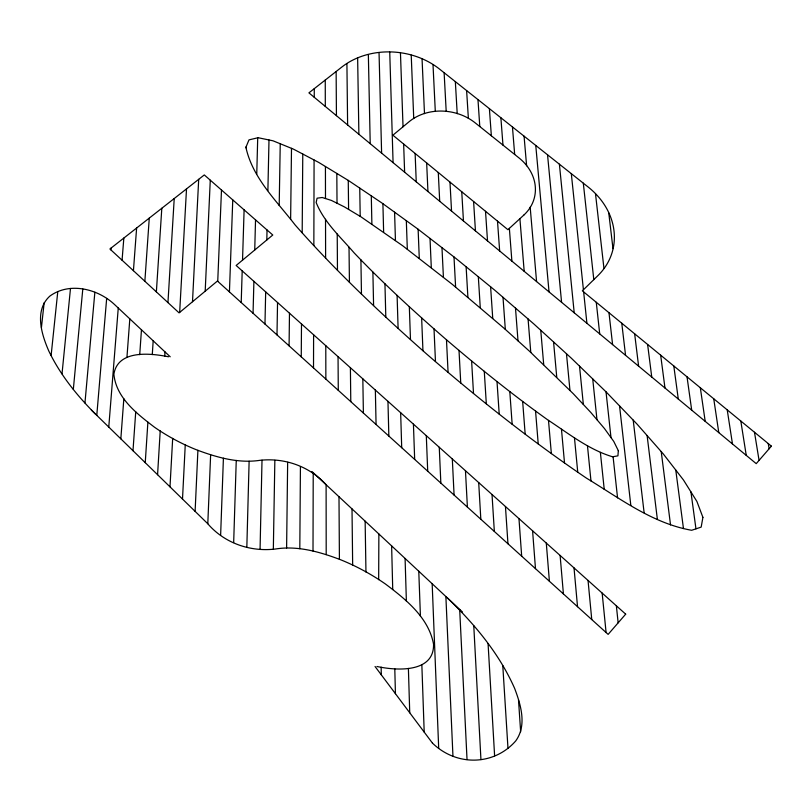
<?xml version="1.0" encoding="UTF-8"?>
<svg xmlns="http://www.w3.org/2000/svg" width="812" height="812" viewBox="0 0 812 812"><rect width="100%" height="100%" fill="white"/><g stroke="black" fill="none" stroke-linecap="round" stroke-linejoin="round"><path stroke-width="1.22" d="M313.006 551.064L313.219 472.696M313.513 367.927L313.605 334.788M313.848 245.518L314.082 159.984M314.254 97.288L314.274 88.65M378.666 579.666L378.869 533.971M299.811 548.75L300.43 466.626M301.252 356.844L301.496 323.958M302.186 232.699L302.774 154.036M286.606 547.978L287.651 462.332M289.082 345.831L289.478 313.199M290.625 219.473L291.498 148.332M273.339 549.166L274.852 460.323M276.993 334.899L277.542 302.511M279.196 205.548L280.241 143.744M260.073 549.115L262.012 460.201M264.976 324.039L265.676 291.894M266.813 239.976L267.026 229.969M267.889 190.607L268.995 139.969M246.838 547.055L249.122 461.236M253.05 313.249L253.902 281.348M254.735 250.025L255.536 219.879M256.754 174.093L257.719 137.807M233.673 542.568L236.251 460.445M241.205 302.531L242.199 270.873M242.534 260.155L244.107 209.861M246.056 147.845L246.087 146.891M220.631 535.159L223.412 458.201M229.431 291.894L232.76 199.904M207.801 523.76L210.633 454.811M217.738 281.317L221.483 190.008M195.113 511.357L197.905 450.305M205.192 291.193L210.278 180.173M182.507 499.055L185.258 444.803M192.495 301.739L198.696 179.33M169.992 486.845L172.682 438.358M179.665 312.407L186.516 188.881M157.579 474.715L160.218 430.878M164.724 356.184L164.978 351.88M167.952 302.592L174.225 198.524M145.246 462.667L147.885 422.169M152.28 354.58L153.184 340.807M156.371 291.884L161.811 208.268M132.995 450.711L135.726 411.806M139.725 354.661L141.461 329.804M144.861 281.257L149.276 218.093M120.836 438.845L123.84 398.712M126.936 357.432L129.819 318.872M133.432 270.7L136.619 228.03M108.767 427.061L118.258 308.022M122.074 260.216L123.84 238.058M96.78 415.358L106.676 298.4M110.797 249.791L110.929 248.188M84.956 402.955L94.862 292.239M73.334 389.324L82.804 288.991M62.016 373.845L70.492 288.453M51.136 355.372L57.774 291.63M41.432 327.52L44.142 302.764M376.93 666.479C396.226 670.692 434.288 673.189 433.557 644.2C428.695 617.658 405.858 599.378 385.456 584.021A262.601 244.727 -64 0 0 340.817 559.833C320.121 551.967 297.7 545.4 275.39 549.024A76.429 71.263 -11.2 0 1 207.71 523.669M168.49 356.783C150.423 353.159 117.811 349.627 113.883 374.17C116.065 397.799 137.005 413.836 154.493 427.213A205.274 178.67 -1.2 0 0 196.504 449.807C216.611 457.369 238.322 463.581 259.972 460.323A78.196 74.075 -17.5 0 1 326.109 484.723L326.201 554.596M311.96 471.518L462.525 612.075M170.215 356.793L114.533 304.52C97.765 288.757 69.497 281.703 49.796 296.147C34.124 310.488 41.493 334.229 48.781 350.967C60.271 374.911 77.14 395.769 95.846 414.445M91.35 410.05L207.456 523.415M446.894 597.49C474.33 623.738 499.278 653.538 514.686 688.525C520.827 704.887 527.049 725.268 515.772 740.869A60.169 57.774 66.3 0 1 432.451 743.102M375.053 666.5L432.451 743.102M768.253 443.575L769.126 448.772M754.49 432.258L759.068 460.374M740.808 421.022L746.258 455.39M727.227 409.867L732.475 443.971M713.738 398.783L718.793 432.634M700.33 387.771L705.202 421.367M687.023 376.829L691.702 410.172M673.798 365.968L678.294 399.057M690.931 491.899L695.955 528.845M660.663 355.179L664.977 388.014M675.767 470.057L683.46 528.541M647.611 344.461L651.752 377.052M661.222 451.594L670.529 524.907M634.649 333.813L638.608 366.161M647.113 435.547L657.365 519.284M608.767 212.967L612.979 248.624M621.769 323.227L625.555 355.341M633.198 420.098L644.129 512.788M595.5 193.824L603.955 268.427M608.98 312.721L612.593 344.592M619.546 405.898L630.833 505.47M583.31 183.167L593.805 279.632M596.272 302.277L599.713 333.915M606.016 391.82L611 437.597M613.08 456.699L617.556 497.868M571.313 173.646L583.422 289.782M583.645 291.904L586.914 323.308M592.719 378.93L596.972 419.713M600.372 452.396L604.24 489.423M616.369 605.813L618.145 622.834M559.397 164.197L574.206 312.772M579.524 366.131L583.351 404.488M587.462 445.727L590.984 481.008M602.149 593.075L606.087 632.528M547.542 154.787L561.579 302.308M566.471 353.738L569.963 390.41M574.46 437.739L577.728 472.036M588.04 580.448L591.755 619.566M535.768 145.45L549.034 291.904M553.561 341.953L556.758 377.245M561.468 429.223L564.502 462.81M574.023 567.903L577.535 606.706M524.065 136.162L526.612 165.76M530.175 207.172L536.57 281.571M540.751 330.261L543.715 364.679M548.496 420.383L551.358 453.624M560.107 555.449L563.416 593.937M512.443 126.936L514.676 154.463M519.903 218.692L524.187 271.309M528.064 318.954L530.784 352.459M535.544 410.943L538.224 443.9M546.293 543.076L549.399 581.26M500.882 117.76L502.973 145.094M509.368 228.355L511.885 261.109M515.488 308.093L518.005 340.847M522.654 401.473L525.161 434.065M532.581 530.804L535.484 568.674M489.392 108.646L491.351 135.787M497.502 221.138L499.654 250.969M503.004 297.314L505.318 329.388M509.794 391.526L512.159 424.29M518.969 518.614L521.68 556.19M477.974 99.582L479.79 126.54M485.515 211.282L487.515 240.9M490.61 286.809L492.752 318.466M497.015 381.61L499.207 414.1M505.45 506.515L507.957 543.786M518.503 699.954L520.654 731.774M466.616 90.579L468.362 118.288M473.599 201.498L475.446 230.902M478.329 276.76L480.268 307.657M484.277 371.277L486.317 403.777M492.021 494.498L494.346 531.474M502.78 665.546L507.977 748.228M455.339 81.626L457.207 113.65M461.754 191.764L463.449 220.965M466.118 266.783L467.905 297.314M471.61 361.005L473.508 393.505M478.694 482.561L480.826 519.244M488.073 643.622L494.609 755.779M444.123 72.725L446.194 111.356M449.98 182.101L451.543 211.09M453.999 256.957L455.613 287.103M459.003 350.358L460.749 382.98M465.459 470.716L467.407 507.104M473.772 625.737L480.937 759.585M433.009 64.686L435.303 111.427M438.287 172.489L439.698 201.274M441.972 247.67L443.423 277.278M446.478 339.751L448.072 372.211M452.314 458.953L454.081 495.056M459.683 609.416L467.032 759.555M422.057 58.89L424.483 113.619M426.665 162.948L427.934 191.52M430.015 238.434L431.304 267.635M434.014 328.83L435.465 361.513M439.262 447.27L440.845 483.089M445.879 596.536L452.944 756.053M411.227 55.114L413.734 118.522M415.125 153.458L416.241 181.827M418.119 229.248L419.276 258.338M421.641 317.898L422.94 350.682M426.3 435.668L427.711 471.204M432.167 583.737L438.693 748.207M418.779 571.232L420.423 616.186M400.458 52.922L403.036 126.763M403.645 144.028L404.63 172.195M406.325 220.691L407.319 249.264M409.329 306.662L410.476 339.497M413.43 424.148L414.668 459.409M421.844 664.673L424.199 732.079M389.74 52.11L393.079 162.623M394.581 212.176L395.444 240.555M397.098 295.395L398.103 328.383M400.651 412.709L401.707 447.696M405.087 558.453L406.376 601.053M408.395 668.408L409.735 712.784M379.042 52.628L381.61 153.123M382.909 203.71L383.629 232.08M384.949 283.753L385.812 317.198M387.963 401.351L388.846 436.064M391.628 545.887L392.734 589.542M394.794 668.814L395.434 693.702M368.354 54.546L370.211 143.663M371.297 195.854L371.886 224.102M372.891 272.091L373.591 305.566M375.357 390.064L376.068 424.503M381.132 667.139L381.295 674.833M357.645 58.078L358.884 134.274M359.746 188.1L360.203 216.368M360.914 259.82L361.462 294.015M362.832 378.859L363.39 413.034M365.136 521.152L365.958 572.024M346.917 63.701L347.617 124.946M348.257 180.386L348.592 209.405M349.018 247.234L349.424 282.322M350.398 367.724L350.784 401.646M352.012 508.911L352.662 565.152M336.138 71.507L336.432 115.669M336.818 173.433L337.021 203.223M337.224 234.039L337.467 270.173M338.046 356.671L338.279 390.328M338.99 496.751L339.416 559.326M325.257 80.043L325.307 106.443M325.429 166.501L325.49 198.544M325.531 219.291L325.612 258.125M325.785 345.689L325.856 379.092M618.318 450.65L617.932 455.837L612.593 456.791C588.527 449.543 568.461 433.415 547.704 419.845C511.936 394.256 477.689 366.598 444.347 337.944C413.135 310.773 382.625 282.749 354.062 252.796C340.472 236.972 324.069 222.265 316.162 202.523L317.076 198.199L322.212 197.499L331.397 200.422L344.42 206.908L360.934 216.804L402.671 245.742L452.274 284.332L504.282 328.454L529.272 351.028L573.272 393.718L590.801 412.445L604.473 428.553L613.77 441.444L618.318 450.65M702.908 517.356L701.172 527.11L691.662 530.277C652.503 523.415 619.779 498.314 586.508 478.177C530.693 440.388 477.872 398.387 426.939 354.286C380.757 313.554 335.874 271.178 295.121 224.944C276.618 200.909 252.491 177.98 245.914 147.297L248.98 139.877L258.104 137.715L273.035 140.811L293.406 149.114L318.73 162.43L348.399 180.477L381.731 202.868L417.896 229.075L455.989 258.5L494.985 290.381L533.768 323.887L571.191 358.051L606.026 391.831L637.095 424.158L663.252 453.908L683.471 479.993L696.889 501.43L702.908 517.356M625.687 614.146L608.137 634.375L217.423 281.033L179.097 312.884L109.914 248.98L204.299 174.935L272.781 235.013L236.15 265.463L625.687 614.146M771.4 446.153L756.226 463.652L308.915 92.862L341.882 67A70.39 57.185 6.5 0 1 439.465 69.03L588.192 187.044A73.313 61.905 15.8 0 1 597.987 275.542L582.346 290.838L771.4 446.153M523.791 215.129L507.916 229.694L392.896 135.198L409.096 121.729A47.522 39.23 9.2 0 1 475.182 122.856L519.041 157.954A48.091 40.153 12 0 1 523.791 215.129"/></g></svg>
